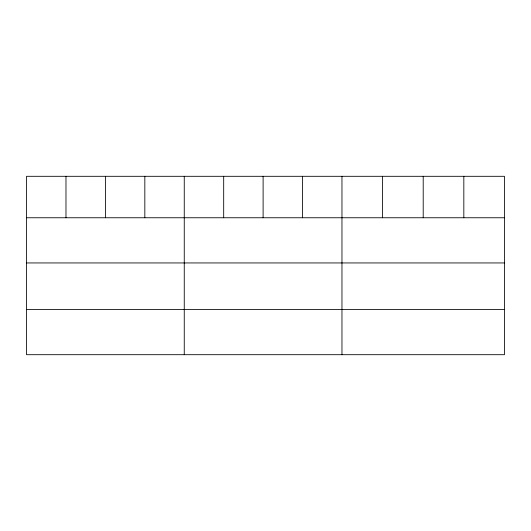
<?xml version="1.0" encoding="UTF-8"?>
<svg xmlns="http://www.w3.org/2000/svg" width="531" height="531" viewBox="0 0 531 531"><rect width="100%" height="100%" fill="white"/><g stroke="black" fill="none" stroke-linecap="round" stroke-linejoin="round"><path stroke-width="0.8" d="M504.45 217.756L504.45 354.695L26.55 354.695L26.55 176.305L504.45 176.305L504.45 217.756L26.55 217.756M26.55 262.945L504.45 262.945M26.55 309.507L504.45 309.507M463.828 176.305L463.828 217.756M423.207 176.305L423.207 217.756M382.585 176.305L382.585 217.756M341.964 176.305L341.964 354.695M302.537 176.305L302.537 217.756M263.11 176.305L263.11 217.756M223.684 176.305L223.684 217.756M184.257 176.305L184.257 354.695M144.83 176.305L144.83 217.756M105.403 176.305L105.403 217.756M65.977 176.305L65.977 217.756"/></g></svg>
